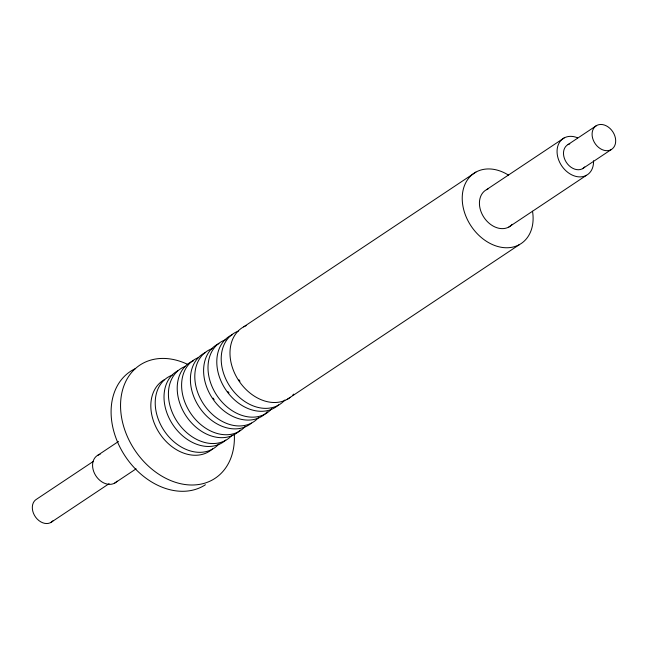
<?xml version="1.0" encoding="UTF-8"?>
<svg xmlns="http://www.w3.org/2000/svg" width="648" height="648" viewBox="0 0 648 648"><rect width="100%" height="100%" fill="white"/><g stroke="black" fill="none" stroke-linecap="round" stroke-linejoin="round"><path stroke-width="0.97" d="M243.672 326.851L475.899 172.101M486.462 189.702L564.092 137.967M97.84 455.236L118.511 441.458M568.045 144.553L596.638 125.501M93.361 461.368L36.734 499.098A13.673 10.319 56.3 0 0 35.721 517.298A13.673 10.319 56.3 0 0 52.901 520.83M50.803 522.523L109.091 483.683M582.544 168.699L611.137 149.648A14.094 10.635 56.3 0 0 608.326 127.073A14.094 10.635 56.3 0 0 592.191 136.007A14.094 10.635 56.3 0 0 611.137 149.648M114.607 483.157L136.112 468.828M508.874 227.011L586.497 175.284M287.21 399.346L519.437 244.604M584.715 166.949A14.094 10.635 56.3 0 1 566.303 162.3A14.094 10.635 56.3 0 1 569.778 143.84M593.519 160.793A21.781 16.435 56.3 0 1 575.157 176.199A21.781 16.435 56.3 0 1 557.094 150.174A21.781 16.435 56.3 0 1 577.554 137.797M532.51 211.216A42.323 31.93 56.3 0 1 498.32 246.645A42.323 31.93 56.3 0 1 462.607 192.788A42.323 31.93 56.3 0 1 508.648 175.219M512.22 224.313A21.781 16.435 56.3 0 1 484.194 217.76A21.781 16.435 56.3 0 1 488.025 188.965M290.312 397.305A42.323 31.93 56.3 0 1 237.784 379.112A42.323 31.93 56.3 0 1 246.183 325.636M293.706 394.106A42.323 31.93 56.3 0 1 292.426 395.466M117.11 481.132A16.297 12.296 56.3 0 1 95.726 475.608A16.297 12.296 56.3 0 1 100.108 454.337M245.325 426.344A42.323 31.93 56.3 0 1 190.739 413.416A42.323 31.93 56.3 0 1 198.685 357.534M240.303 429.964A42.323 31.93 56.3 0 1 186.341 416.348A42.323 31.93 56.3 0 1 193.404 360.806M271.714 408.758A42.323 31.93 56.3 0 1 216.78 395.312A42.323 31.93 56.3 0 1 225.966 339.641M267.316 411.691A42.323 31.93 56.3 0 1 213.435 399.776A42.323 31.93 56.3 0 1 218.935 343.602M228.987 392.874A27.443 20.704 56.3 0 1 227.853 391.489M258.52 417.555A42.323 31.93 56.3 0 1 203.585 404.109A42.323 31.93 56.3 0 1 212.771 348.43M251.448 423.095A42.323 31.93 56.3 0 1 198.855 406.531A42.323 31.93 56.3 0 1 205.74 352.391M214.107 399.565A27.443 20.704 56.3 0 1 213.071 398.091M284.909 399.97A42.323 31.93 56.3 0 1 230.324 387.034A42.323 31.93 56.3 0 1 238.27 331.16M278.551 404.895A42.323 31.93 56.3 0 1 225.585 389.464A42.323 31.93 56.3 0 1 232.13 334.805M239.971 381.251A27.443 20.704 56.3 0 1 238.966 379.76M234.309 434.387A67.959 51.273 56.3 0 1 176.086 482.509A67.959 51.273 56.3 0 1 120.86 399.265A67.959 51.273 56.3 0 1 187.969 364.532M205.424 484.745A67.959 51.273 56.3 0 1 123.096 452.879A67.959 51.273 56.3 0 1 135.618 368.51M232.13 435.14A42.323 31.93 56.3 0 1 177.544 422.204A42.323 31.93 56.3 0 1 185.49 366.331M225.771 440.065A42.323 31.93 56.3 0 1 173.494 425.647A42.323 31.93 56.3 0 1 177.698 370.81M218.935 443.929A42.323 31.93 56.3 0 1 164.349 431.001A42.323 31.93 56.3 0 1 172.295 375.119M212.576 448.862A42.323 31.93 56.3 0 1 160.299 434.435A42.323 31.93 56.3 0 1 164.503 379.606"/></g></svg>
